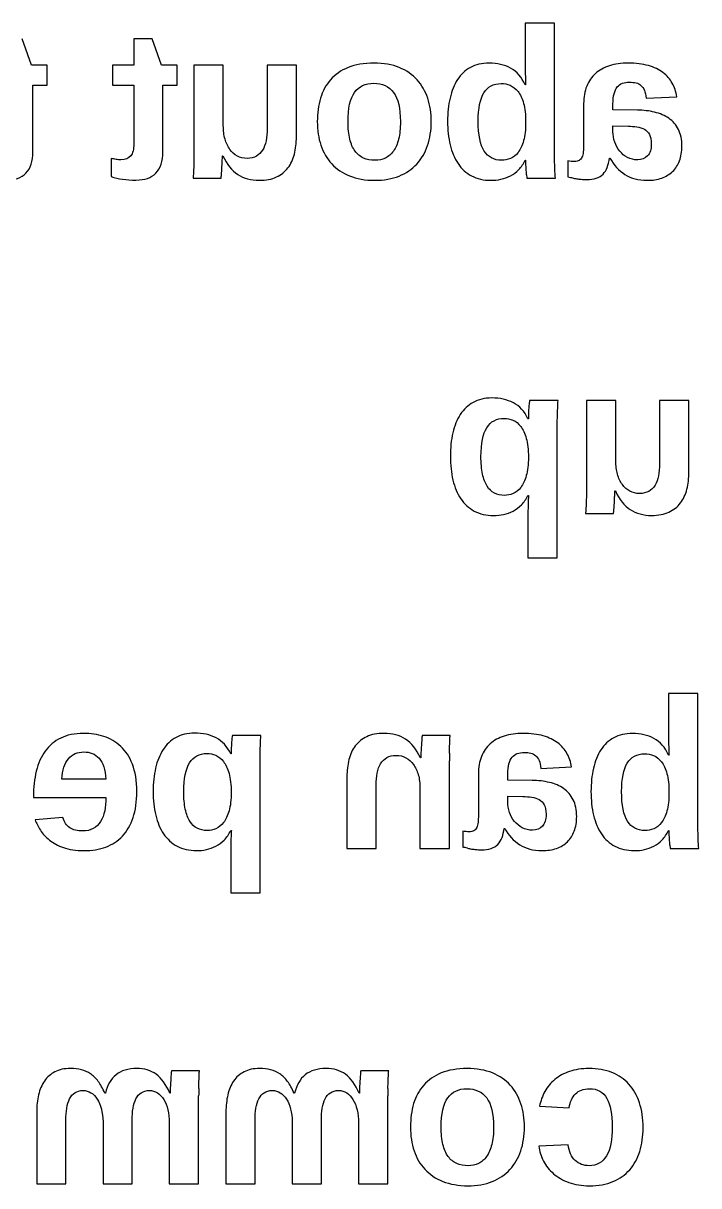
# Model space of a CAD drawing. Header units: millimetres. Extents: x 0 to 290, y 0 to 205.
# Drawn here: x 174.15 to 201.7, y 51.6 to 99 of the extents above; entities that cross this region are included whole.
import ezdxf

# ---------------------------------------------------------------- set-up
doc = ezdxf.new("R2010")
doc.units = ezdxf.units.MM
doc.layers.get('0').update_dxf_attribs({"linetype": 'CONTINUOUS', "true_color": 0x000000})

msp = doc.modelspace()

# ---------------------------------------------------------------- linework, layer by layer
for p, q in [((195.818, 99), (194.621, 99)), ((194.621, 99), (194.621, 97.237)), ((195.818, 93.732), (195.818, 99)), ((174.486, 97.288), (174.111, 98.37)), ((179.409, 98.37), (178.66, 98.37)), ((178.66, 98.37), (178.66, 97.288)), ((179.784, 97.288), (179.409, 98.37)), ((175.129, 97.288), (174.486, 97.288)), ((175.129, 96.479), (175.129, 97.288)), ((178.66, 97.288), (177.786, 97.288)), ((177.786, 97.288), (177.786, 96.479)), ((180.427, 97.288), (179.784, 97.288)), ((180.427, 96.479), (180.427, 97.288)), ((182.31, 97.288), (181.113, 97.288)), ((181.113, 97.288), (181.113, 93.71)), ((182.31, 94.818), (182.31, 97.288)), ((184.094, 97.288), (184.094, 94.703)), ((185.291, 97.288), (184.094, 97.288)), ((185.291, 94.362), (185.291, 97.288)), ((174.546, 93.761), (174.546, 96.479)), ((174.546, 96.479), (175.129, 96.479)), ((177.786, 96.479), (178.66, 96.479)), ((178.66, 96.479), (178.66, 94.085)), ((179.844, 93.761), (179.844, 96.479)), ((179.844, 96.479), (180.427, 96.479)), ((194.639, 96.487), (194.621, 96.487)), ((199.555, 95.946), (200.803, 96.006)), ((197.005, 95.721), (197.005, 94.043)), ((198.201, 95.474), (198.201, 95.708)), ((199.194, 95.457), (198.201, 95.474)), ((198.201, 94.814), (198.815, 94.805)), ((198.201, 94.579), (198.201, 94.814)), ((177.735, 93.49), (177.735, 92.749)), ((182.271, 93.596), (182.292, 93.596)), ((194.621, 93.421), (194.631, 93.421)), ((196.362, 93.387), (196.362, 92.739)), ((198.052, 93.502), (198.078, 93.502)), ((181.079, 92.68), (182.22, 92.68)), ((194.69, 92.68), (195.852, 92.68)), ((195.963, 83.622), (194.801, 83.622)), ((198.315, 83.622), (197.118, 83.622)), ((197.118, 83.622), (197.118, 80.044)), ((198.315, 81.152), (198.315, 83.622)), ((200.099, 83.622), (200.099, 81.036)), ((201.296, 83.622), (200.099, 83.622)), ((201.296, 80.696), (201.296, 83.622)), ((194.75, 82.872), (194.733, 82.872)), ((195.929, 77.204), (195.929, 82.561)), ((194.733, 79.746), (194.758, 79.746)), ((198.276, 79.929), (198.297, 79.929)), ((194.733, 78.971), (194.733, 77.204)), ((197.084, 79.014), (198.225, 79.014)), ((194.733, 77.204), (195.929, 77.204)), ((201.665, 71.667), (200.468, 71.667)), ((200.468, 71.667), (200.468, 69.904)), ((201.665, 66.399), (201.665, 71.667)), ((183.843, 69.955), (182.681, 69.955)), ((191.561, 69.955), (190.42, 69.955)), ((182.63, 69.205), (182.612, 69.205)), ((183.809, 63.537), (183.809, 68.894)), ((190.365, 69.039), (190.347, 69.039)), ((191.527, 65.347), (191.527, 68.924)), ((200.485, 69.154), (200.468, 69.154)), ((187.349, 68.273), (187.349, 65.347)), ((192.713, 68.387), (192.713, 66.709)), ((193.91, 68.141), (193.91, 68.375)), ((195.264, 68.613), (196.512, 68.672)), ((177.515, 68.171), (175.726, 68.171)), ((188.542, 65.347), (188.542, 67.932)), ((190.33, 67.817), (190.33, 65.347)), ((194.902, 68.124), (193.91, 68.141)), ((174.567, 67.455), (174.567, 67.421)), ((174.567, 67.421), (177.523, 67.421)), ((193.91, 67.481), (194.523, 67.472)), ((193.91, 67.246), (193.91, 67.481)), ((175.764, 66.612), (174.636, 66.514)), ((182.612, 66.08), (182.638, 66.08)), ((192.071, 66.054), (192.071, 65.406)), ((193.761, 66.169), (193.786, 66.169)), ((200.468, 66.088), (200.477, 66.088)), ((182.612, 65.304), (182.612, 63.537)), ((187.349, 65.347), (188.542, 65.347)), ((190.33, 65.347), (191.527, 65.347)), ((200.537, 65.347), (201.699, 65.347)), ((182.612, 63.537), (183.809, 63.537)), ((181.338, 56.288), (180.197, 56.288)), ((189.056, 56.288), (187.915, 56.288)), ((177.501, 55.373), (177.476, 55.373)), ((180.142, 55.373), (180.125, 55.373)), ((181.304, 51.68), (181.304, 55.257)), ((185.219, 55.373), (185.194, 55.373)), ((187.86, 55.373), (187.843, 55.373)), ((189.022, 51.68), (189.022, 55.257)), ((174.699, 54.606), (174.699, 51.68)), ((182.417, 54.606), (182.417, 51.68)), ((195.208, 54.836), (196.413, 54.776)), ((175.888, 51.68), (175.888, 54.265)), ((177.403, 54.206), (177.403, 51.68)), ((178.592, 51.68), (178.592, 54.265)), ((180.107, 54.15), (180.107, 51.68)), ((183.606, 51.68), (183.606, 54.265)), ((185.121, 54.206), (185.121, 51.68)), ((186.31, 51.68), (186.31, 54.265)), ((187.825, 54.15), (187.825, 51.68)), ((196.375, 53.268), (195.174, 53.213)), ((174.699, 51.68), (175.888, 51.68)), ((177.403, 51.68), (178.592, 51.68)), ((180.107, 51.68), (181.304, 51.68)), ((182.417, 51.68), (183.606, 51.68)), ((185.121, 51.68), (186.31, 51.68)), ((187.825, 51.68), (189.022, 51.68))]:
    msp.add_line(p, q)
for centre, radius, start, end in [((211.57, 97.234), 16.949, 179.9882, 180.8899), ((266.428, 99.022), 71.834, 181.82813, 182.02224), ((105.936, 96.81), 76.406, 357.21232, 357.41678), ((196.998, 94.493), 1.854, 256.1081, 261.4706), ((121.941, 83.143), 76.406, 357.21232, 357.41678), ((217.417, 69.9), 16.949, 179.9882, 180.8899), ((204.992, 68.612), 14.636, 176.3566, 177.4264), ((215.149, 68.92), 23.622, 179.2462, 179.9899), ((272.275, 71.689), 71.834, 181.82813, 182.02224), ((208.985, 66.334), 8.513, 183.0332, 184.5428), ((184.636, 34.433), 31.853, 76.1479, 76.5017), ((192.707, 67.16), 1.854, 256.1081, 261.4706), ((194.769, 54.945), 14.636, 176.3566, 177.4264), ((204.926, 55.253), 23.622, 179.2462, 179.9899), ((202.487, 54.945), 14.636, 176.3566, 177.4264), ((212.644, 55.253), 23.622, 179.2462, 179.9899)]:
    msp.add_arc(centre, radius, start, end)
for points in [[(187.399, 97.194), (187.107, 97.075), (186.868, 96.91), (186.682, 96.698)], [(188.459, 97.373), (188.045, 97.373), (187.691, 97.314), (187.399, 97.194)], [(189.485, 97.194), (189.193, 97.314), (188.851, 97.373), (188.459, 97.373)], [(190.214, 96.696), (190.021, 96.909), (189.778, 97.075), (189.485, 97.194)], [(192.386, 97.196), (192.173, 97.078), (191.998, 96.914), (191.86, 96.702)], [(193.148, 97.373), (192.853, 97.373), (192.599, 97.314), (192.386, 97.196)], [(194.026, 97.169), (193.773, 97.305), (193.48, 97.373), (193.148, 97.373)], [(198.056, 97.267), (197.832, 97.196), (197.642, 97.09), (197.486, 96.95)], [(198.823, 97.373), (198.536, 97.373), (198.28, 97.338), (198.056, 97.267)], [(199.647, 97.273), (199.413, 97.34), (199.138, 97.373), (198.823, 97.373)], [(200.239, 96.99), (200.078, 97.112), (199.881, 97.206), (199.647, 97.273)], [(194.621, 96.487), (194.477, 96.805), (194.278, 97.032), (194.026, 97.169)], [(194.623, 96.97), (194.625, 96.884), (194.627, 96.804), (194.631, 96.73)], [(197.486, 96.95), (197.33, 96.809), (197.211, 96.636), (197.128, 96.432)], [(200.616, 96.558), (200.525, 96.724), (200.399, 96.868), (200.239, 96.99)], [(186.682, 96.698), (186.496, 96.487), (186.359, 96.235), (186.272, 95.944)], [(187.663, 96.181), (187.842, 96.428), (188.102, 96.551), (188.443, 96.551)], [(188.443, 96.551), (188.794, 96.551), (189.064, 96.426), (189.251, 96.176)], [(190.646, 95.94), (190.551, 96.231), (190.406, 96.483), (190.214, 96.696)], [(191.86, 96.702), (191.722, 96.491), (191.621, 96.24), (191.555, 95.951)], [(192.935, 96.164), (193.088, 96.416), (193.325, 96.542), (193.646, 96.542)], [(193.646, 96.542), (193.768, 96.542), (193.889, 96.518), (194.008, 96.47)], [(194.008, 96.47), (194.127, 96.422), (194.234, 96.338), (194.328, 96.217)], [(197.128, 96.432), (197.046, 96.227), (197.005, 95.99), (197.005, 95.721)], [(198.246, 96.128), (198.275, 96.24), (198.319, 96.331), (198.376, 96.402)], [(198.376, 96.402), (198.432, 96.473), (198.503, 96.524), (198.587, 96.554)], [(198.587, 96.554), (198.67, 96.583), (198.766, 96.598), (198.874, 96.598)], [(198.874, 96.598), (198.973, 96.598), (199.062, 96.588), (199.14, 96.568)], [(199.14, 96.568), (199.218, 96.548), (199.285, 96.513), (199.342, 96.464)], [(199.342, 96.464), (199.399, 96.414), (199.445, 96.347), (199.481, 96.264)], [(199.481, 96.264), (199.516, 96.18), (199.541, 96.075), (199.555, 95.946)], [(200.803, 96.006), (200.769, 96.207), (200.707, 96.391), (200.616, 96.558)], [(186.272, 95.944), (186.185, 95.653), (186.142, 95.335), (186.142, 94.989)], [(187.395, 94.989), (187.395, 95.537), (187.484, 95.934), (187.663, 96.181)], [(189.251, 96.176), (189.438, 95.926), (189.532, 95.531), (189.532, 94.989)], [(190.789, 94.989), (190.789, 95.332), (190.741, 95.649), (190.646, 95.94)], [(191.555, 95.951), (191.49, 95.661), (191.457, 95.345), (191.457, 95.001)], [(192.705, 95.001), (192.705, 95.524), (192.782, 95.911), (192.935, 96.164)], [(194.328, 96.217), (194.421, 96.097), (194.497, 95.935), (194.553, 95.732)], [(198.201, 95.708), (198.201, 95.876), (198.216, 96.016), (198.246, 96.128)], [(194.553, 95.732), (194.61, 95.529), (194.639, 95.273), (194.639, 94.963)], [(199.9, 95.374), (199.678, 95.427), (199.443, 95.454), (199.194, 95.457)], [(200.479, 95.123), (200.314, 95.238), (200.121, 95.322), (199.9, 95.374)], [(182.38, 94.279), (182.333, 94.442), (182.31, 94.622), (182.31, 94.818)], [(186.142, 94.989), (186.142, 94.637), (186.191, 94.314), (186.289, 94.022)], [(187.467, 94.277), (187.419, 94.476), (187.395, 94.713), (187.395, 94.989)], [(189.532, 94.989), (189.532, 94.713), (189.507, 94.476), (189.458, 94.277)], [(190.64, 94.015), (190.739, 94.309), (190.789, 94.634), (190.789, 94.989)], [(191.457, 95.001), (191.457, 94.652), (191.492, 94.33), (191.562, 94.036)], [(192.952, 93.79), (192.787, 94.041), (192.705, 94.444), (192.705, 95.001)], [(194.639, 94.963), (194.639, 94.662), (194.61, 94.412), (194.553, 94.213)], [(200.869, 94.671), (200.774, 94.857), (200.644, 95.008), (200.479, 95.123)], [(184.094, 94.703), (184.094, 94.524), (184.08, 94.36), (184.052, 94.211)], [(185.21, 93.664), (185.264, 93.88), (185.291, 94.112), (185.291, 94.362)], [(198.273, 94.154), (198.225, 94.293), (198.201, 94.435), (198.201, 94.579)], [(198.815, 94.805), (198.942, 94.799), (199.063, 94.789), (199.178, 94.773)], [(199.178, 94.773), (199.293, 94.758), (199.394, 94.725), (199.481, 94.675)], [(199.481, 94.675), (199.567, 94.625), (199.636, 94.554), (199.687, 94.46)], [(199.687, 94.46), (199.738, 94.366), (199.764, 94.239), (199.764, 94.077)], [(201.012, 93.983), (201.012, 94.256), (200.964, 94.485), (200.869, 94.671)], [(178.66, 94.085), (178.66, 93.861), (178.618, 93.696), (178.532, 93.589)], [(182.577, 93.858), (182.492, 93.975), (182.426, 94.116), (182.38, 94.279)], [(184.052, 94.211), (184.023, 94.062), (183.976, 93.934), (183.911, 93.828)], [(186.289, 94.022), (186.387, 93.729), (186.534, 93.477), (186.73, 93.266)], [(187.68, 93.788), (187.586, 93.915), (187.515, 94.078), (187.467, 94.277)], [(189.458, 94.277), (189.408, 94.078), (189.338, 93.915), (189.247, 93.788)], [(190.199, 93.259), (190.393, 93.469), (190.54, 93.721), (190.64, 94.015)], [(191.562, 94.036), (191.631, 93.743), (191.738, 93.489), (191.883, 93.275)], [(194.553, 94.213), (194.497, 94.014), (194.423, 93.855), (194.332, 93.736)], [(197.005, 94.043), (197.005, 93.935), (197, 93.838), (196.99, 93.753)], [(198.476, 93.785), (198.389, 93.892), (198.321, 94.015), (198.273, 94.154)], [(199.764, 94.077), (199.764, 93.859), (199.714, 93.696), (199.613, 93.589)], [(200.914, 93.392), (200.979, 93.565), (201.012, 93.762), (201.012, 93.983)], [(174.261, 92.891), (174.451, 93.083), (174.546, 93.373), (174.546, 93.761)], [(177.936, 93.447), (177.877, 93.458), (177.81, 93.473), (177.735, 93.49)], [(178.136, 93.429), (178.062, 93.429), (177.996, 93.435), (177.936, 93.447)], [(178.532, 93.589), (178.447, 93.483), (178.315, 93.429), (178.136, 93.429)], [(179.559, 92.891), (179.749, 93.083), (179.844, 93.373), (179.844, 93.761)], [(181.111, 93.406), (181.11, 93.3), (181.107, 93.199), (181.102, 93.104)], [(181.113, 93.71), (181.113, 93.614), (181.112, 93.513), (181.111, 93.406)], [(182.265, 93.366), (182.269, 93.457), (182.271, 93.533), (182.271, 93.596)], [(182.292, 93.596), (182.452, 93.246), (182.654, 92.992), (182.899, 92.834)], [(182.882, 93.585), (182.764, 93.649), (182.663, 93.74), (182.577, 93.858)], [(183.276, 93.49), (183.131, 93.49), (183, 93.521), (182.882, 93.585)], [(183.658, 93.579), (183.554, 93.519), (183.427, 93.49), (183.276, 93.49)], [(183.911, 93.828), (183.846, 93.722), (183.761, 93.639), (183.658, 93.579)], [(184.947, 93.104), (185.068, 93.262), (185.155, 93.448), (185.21, 93.664)], [(188.027, 93.504), (187.889, 93.565), (187.773, 93.66), (187.68, 93.788)], [(188.498, 93.413), (188.321, 93.413), (188.164, 93.443), (188.027, 93.504)], [(188.919, 93.504), (188.792, 93.443), (188.651, 93.413), (188.498, 93.413)], [(189.247, 93.788), (189.156, 93.66), (189.047, 93.565), (188.919, 93.504)], [(193.655, 93.413), (193.351, 93.413), (193.117, 93.539), (192.952, 93.79)], [(194.016, 93.485), (193.897, 93.437), (193.777, 93.413), (193.655, 93.413)], [(194.332, 93.736), (194.241, 93.617), (194.136, 93.533), (194.016, 93.485)], [(194.358, 93.034), (194.46, 93.139), (194.548, 93.268), (194.621, 93.421)], [(194.631, 93.421), (194.631, 93.362), (194.633, 93.294), (194.637, 93.217)], [(195.829, 93.104), (195.822, 93.287), (195.818, 93.496), (195.818, 93.732)], [(196.625, 93.362), (196.535, 93.362), (196.447, 93.37), (196.362, 93.387)], [(196.819, 93.406), (196.77, 93.377), (196.705, 93.362), (196.625, 93.362)], [(196.934, 93.538), (196.907, 93.48), (196.869, 93.436), (196.819, 93.406)], [(196.99, 93.753), (196.98, 93.668), (196.961, 93.596), (196.934, 93.538)], [(197.794, 92.85), (197.937, 92.998), (198.024, 93.215), (198.052, 93.502)], [(198.078, 93.502), (198.236, 93.215), (198.44, 92.992), (198.688, 92.834)], [(198.793, 93.527), (198.668, 93.593), (198.563, 93.679), (198.476, 93.785)], [(199.21, 93.429), (199.057, 93.429), (198.918, 93.462), (198.793, 93.527)], [(199.613, 93.589), (199.512, 93.483), (199.378, 93.429), (199.21, 93.429)], [(200.633, 92.955), (200.755, 93.073), (200.848, 93.218), (200.914, 93.392)], [(181.102, 93.104), (181.098, 93.009), (181.094, 92.924), (181.089, 92.848)], [(182.235, 92.844), (182.242, 92.92), (182.247, 93.003), (182.252, 93.094)], [(184.477, 92.731), (184.67, 92.822), (184.827, 92.946), (184.947, 93.104)], [(186.73, 93.266), (186.926, 93.055), (187.17, 92.89), (187.462, 92.772)], [(189.477, 92.77), (189.764, 92.886), (190.004, 93.049), (190.199, 93.259)], [(191.883, 93.275), (192.028, 93.06), (192.212, 92.893), (192.435, 92.774)], [(194.021, 92.778), (194.143, 92.844), (194.255, 92.929), (194.358, 93.034)], [(194.637, 93.217), (194.641, 93.141), (194.646, 93.066), (194.652, 92.993)], [(194.652, 92.993), (194.657, 92.921), (194.664, 92.856), (194.671, 92.799)], [(195.852, 92.68), (195.844, 92.78), (195.836, 92.921), (195.829, 93.104)], [(200.188, 92.687), (200.362, 92.748), (200.511, 92.837), (200.633, 92.955)], [(173.447, 92.604), (173.799, 92.604), (174.071, 92.699), (174.261, 92.891)], [(177.735, 92.749), (177.883, 92.7), (178.039, 92.664), (178.204, 92.64)], [(178.204, 92.64), (178.368, 92.616), (178.549, 92.604), (178.745, 92.604)], [(178.745, 92.604), (179.097, 92.604), (179.368, 92.699), (179.559, 92.891)], [(181.089, 92.848), (181.085, 92.773), (181.082, 92.717), (181.079, 92.68)], [(182.22, 92.68), (182.223, 92.714), (182.228, 92.769), (182.235, 92.844)], [(182.899, 92.834), (183.145, 92.675), (183.436, 92.595), (183.774, 92.595)], [(183.774, 92.595), (184.05, 92.595), (184.284, 92.641), (184.477, 92.731)], [(187.462, 92.772), (187.755, 92.654), (188.095, 92.595), (188.484, 92.595)], [(188.484, 92.595), (188.859, 92.595), (189.19, 92.653), (189.477, 92.77)], [(192.435, 92.774), (192.658, 92.655), (192.921, 92.595), (193.224, 92.595)], [(193.224, 92.595), (193.361, 92.595), (193.497, 92.61), (193.633, 92.638)], [(193.633, 92.638), (193.769, 92.666), (193.899, 92.713), (194.021, 92.778)], [(194.671, 92.799), (194.678, 92.742), (194.684, 92.703), (194.69, 92.68)], [(196.362, 92.739), (196.433, 92.722), (196.496, 92.707), (196.553, 92.693)], [(196.723, 92.659), (196.78, 92.651), (196.84, 92.644), (196.904, 92.638)], [(196.904, 92.638), (196.968, 92.632), (197.043, 92.629), (197.128, 92.629)], [(197.128, 92.629), (197.429, 92.629), (197.651, 92.703), (197.794, 92.85)], [(198.688, 92.834), (198.937, 92.675), (199.238, 92.595), (199.593, 92.595)], [(199.593, 92.595), (199.815, 92.595), (200.013, 92.626), (200.188, 92.687)], [(192.501, 83.54), (192.288, 83.421), (192.113, 83.256), (191.975, 83.046)], [(193.259, 83.72), (192.967, 83.72), (192.714, 83.66), (192.501, 83.54)], [(194.137, 83.524), (193.884, 83.654), (193.592, 83.72), (193.259, 83.72)], [(194.733, 82.872), (194.588, 83.175), (194.39, 83.393), (194.137, 83.524)], [(194.782, 83.507), (194.775, 83.45), (194.769, 83.384), (194.765, 83.31)], [(194.801, 83.622), (194.796, 83.602), (194.789, 83.564), (194.782, 83.507)], [(195.94, 83.191), (195.947, 83.376), (195.955, 83.519), (195.963, 83.622)], [(191.975, 83.046), (191.838, 82.836), (191.736, 82.586), (191.669, 82.295)], [(194.754, 83.081), (194.751, 83.001), (194.75, 82.931), (194.75, 82.872)], [(194.765, 83.31), (194.761, 83.237), (194.757, 83.16), (194.754, 83.081)], [(195.929, 82.561), (195.929, 82.797), (195.933, 83.007), (195.94, 83.191)], [(192.817, 81.339), (192.817, 81.864), (192.896, 82.254), (193.055, 82.508)], [(193.055, 82.508), (193.214, 82.762), (193.451, 82.889), (193.766, 82.889)], [(193.766, 82.889), (193.885, 82.889), (194.004, 82.864), (194.122, 82.814)], [(194.122, 82.814), (194.239, 82.765), (194.345, 82.679), (194.437, 82.559)], [(194.437, 82.559), (194.529, 82.438), (194.604, 82.276), (194.663, 82.073)], [(191.669, 82.295), (191.602, 82.004), (191.569, 81.685), (191.569, 81.339)], [(194.663, 82.073), (194.721, 81.87), (194.75, 81.614), (194.75, 81.305)], [(191.569, 81.339), (191.569, 80.99), (191.603, 80.668), (191.673, 80.372)], [(192.88, 80.619), (192.838, 80.821), (192.817, 81.061), (192.817, 81.339)], [(194.75, 81.305), (194.75, 81.004), (194.722, 80.753), (194.665, 80.553)], [(198.385, 80.612), (198.338, 80.776), (198.315, 80.955), (198.315, 81.152)], [(193.066, 80.123), (192.985, 80.252), (192.923, 80.417), (192.88, 80.619)], [(198.583, 80.191), (198.497, 80.309), (198.431, 80.449), (198.385, 80.612)], [(200.099, 81.036), (200.099, 80.858), (200.085, 80.694), (200.057, 80.545)], [(201.215, 79.997), (201.269, 80.213), (201.296, 80.446), (201.296, 80.696)], [(191.673, 80.372), (191.742, 80.077), (191.85, 79.823), (191.994, 79.61)], [(193.366, 79.838), (193.247, 79.899), (193.147, 79.994), (193.066, 80.123)], [(194.665, 80.553), (194.608, 80.353), (194.533, 80.194), (194.441, 80.074)], [(198.887, 79.919), (198.769, 79.982), (198.668, 80.073), (198.583, 80.191)], [(199.916, 80.161), (199.851, 80.055), (199.766, 79.972), (199.663, 79.912)], [(200.057, 80.545), (200.028, 80.395), (199.982, 80.268), (199.916, 80.161)], [(193.775, 79.746), (193.622, 79.746), (193.486, 79.777), (193.366, 79.838)], [(194.128, 79.821), (194.012, 79.771), (193.894, 79.746), (193.775, 79.746)], [(194.441, 80.074), (194.349, 79.955), (194.244, 79.871), (194.128, 79.821)], [(194.467, 79.361), (194.571, 79.465), (194.659, 79.593), (194.733, 79.746)], [(194.758, 79.746), (194.756, 79.732), (194.753, 79.696), (194.75, 79.64)], [(197.116, 79.74), (197.115, 79.633), (197.112, 79.532), (197.107, 79.437)], [(197.118, 80.044), (197.118, 79.948), (197.117, 79.846), (197.116, 79.74)], [(198.27, 79.699), (198.274, 79.79), (198.276, 79.867), (198.276, 79.929)], [(198.297, 79.929), (198.457, 79.58), (198.659, 79.326), (198.904, 79.167)], [(199.282, 79.823), (199.136, 79.823), (199.005, 79.855), (198.887, 79.919)], [(199.663, 79.912), (199.559, 79.853), (199.432, 79.823), (199.282, 79.823)], [(200.952, 79.437), (201.073, 79.595), (201.16, 79.782), (201.215, 79.997)], [(191.994, 79.61), (192.139, 79.397), (192.323, 79.23), (192.546, 79.11)], [(194.128, 79.11), (194.251, 79.174), (194.363, 79.258), (194.467, 79.361)], [(194.735, 79.203), (194.733, 79.12), (194.733, 79.042), (194.733, 78.971)], [(194.741, 79.441), (194.738, 79.366), (194.736, 79.287), (194.735, 79.203)], [(194.75, 79.64), (194.747, 79.583), (194.745, 79.517), (194.741, 79.441)], [(197.095, 79.182), (197.09, 79.106), (197.087, 79.05), (197.084, 79.014)], [(197.107, 79.437), (197.103, 79.342), (197.099, 79.257), (197.095, 79.182)], [(198.225, 79.014), (198.228, 79.048), (198.233, 79.102), (198.24, 79.178)], [(198.24, 79.178), (198.247, 79.253), (198.253, 79.336), (198.257, 79.427)], [(198.904, 79.167), (199.15, 79.008), (199.441, 78.929), (199.779, 78.929)], [(200.482, 79.065), (200.675, 79.155), (200.832, 79.279), (200.952, 79.437)], [(192.546, 79.11), (192.769, 78.989), (193.033, 78.929), (193.336, 78.929)], [(193.336, 78.929), (193.472, 78.929), (193.608, 78.943), (193.742, 78.971)], [(193.742, 78.971), (193.877, 78.999), (194.006, 79.046), (194.128, 79.11)], [(199.779, 78.929), (200.055, 78.929), (200.29, 78.974), (200.482, 79.065)], [(175.677, 69.85), (175.42, 69.724), (175.21, 69.547), (175.045, 69.32)], [(176.607, 70.04), (176.244, 70.04), (175.934, 69.977), (175.677, 69.85)], [(177.434, 69.916), (177.173, 69.999), (176.897, 70.04), (176.607, 70.04)], [(178.126, 69.514), (177.925, 69.7), (177.695, 69.834), (177.434, 69.916)], [(180.381, 69.874), (180.168, 69.754), (179.993, 69.59), (179.855, 69.38)], [(181.138, 70.053), (180.846, 70.053), (180.594, 69.993), (180.381, 69.874)], [(182.016, 69.857), (181.764, 69.988), (181.471, 70.053), (181.138, 70.053)], [(182.612, 69.205), (182.468, 69.509), (182.269, 69.726), (182.016, 69.857)], [(182.662, 69.84), (182.655, 69.783), (182.649, 69.718), (182.644, 69.644)], [(182.681, 69.955), (182.675, 69.935), (182.669, 69.897), (182.662, 69.84)], [(183.82, 69.525), (183.827, 69.709), (183.834, 69.853), (183.843, 69.955)], [(188.16, 69.908), (187.969, 69.817), (187.813, 69.693), (187.692, 69.533)], [(188.866, 70.044), (188.587, 70.044), (188.352, 69.999), (188.16, 69.908)], [(189.738, 69.805), (189.494, 69.964), (189.204, 70.044), (188.866, 70.044)], [(190.347, 69.039), (190.185, 69.391), (189.982, 69.646), (189.738, 69.805)], [(190.403, 69.791), (190.397, 69.716), (190.392, 69.633), (190.386, 69.542)], [(190.42, 69.955), (190.414, 69.921), (190.408, 69.866), (190.403, 69.791)], [(191.538, 69.531), (191.542, 69.626), (191.546, 69.712), (191.548, 69.787)], [(191.548, 69.787), (191.551, 69.862), (191.555, 69.918), (191.561, 69.955)], [(193.765, 69.934), (193.541, 69.863), (193.351, 69.757), (193.195, 69.616)], [(194.531, 70.04), (194.245, 70.04), (193.989, 70.004), (193.765, 69.934)], [(195.356, 69.94), (195.122, 70.006), (194.847, 70.04), (194.531, 70.04)], [(195.947, 69.657), (195.787, 69.779), (195.59, 69.873), (195.356, 69.94)], [(198.232, 69.863), (198.02, 69.745), (197.844, 69.58), (197.707, 69.369)], [(198.994, 70.04), (198.699, 70.04), (198.445, 69.981), (198.232, 69.863)], [(199.872, 69.835), (199.619, 69.972), (199.327, 70.04), (198.994, 70.04)], [(200.468, 69.154), (200.324, 69.472), (200.125, 69.699), (199.872, 69.835)], [(175.045, 69.32), (174.88, 69.093), (174.76, 68.821), (174.683, 68.504)], [(175.994, 69.007), (176.151, 69.193), (176.361, 69.286), (176.624, 69.286)], [(176.624, 69.286), (176.746, 69.286), (176.861, 69.265), (176.967, 69.224)], [(176.967, 69.224), (177.074, 69.183), (177.166, 69.118), (177.244, 69.029)], [(178.603, 68.783), (178.485, 69.084), (178.326, 69.328), (178.126, 69.514)], [(179.855, 69.38), (179.717, 69.17), (179.615, 68.919), (179.548, 68.629)], [(180.935, 68.841), (181.094, 69.095), (181.331, 69.222), (181.645, 69.222)], [(181.645, 69.222), (181.765, 69.222), (181.883, 69.197), (182.001, 69.148)], [(182.634, 69.414), (182.631, 69.335), (182.63, 69.265), (182.63, 69.205)], [(182.644, 69.644), (182.64, 69.57), (182.636, 69.493), (182.634, 69.414)], [(183.809, 68.894), (183.809, 69.13), (183.812, 69.34), (183.82, 69.525)], [(187.692, 69.533), (187.572, 69.374), (187.484, 69.187), (187.43, 68.971)], [(190.371, 69.269), (190.367, 69.178), (190.365, 69.101), (190.365, 69.039)], [(191.529, 69.23), (191.53, 69.335), (191.533, 69.436), (191.538, 69.531)], [(193.195, 69.616), (193.039, 69.476), (192.919, 69.303), (192.837, 69.099)], [(194.084, 69.069), (194.141, 69.14), (194.212, 69.19), (194.295, 69.22)], [(194.295, 69.22), (194.379, 69.25), (194.475, 69.265), (194.583, 69.265)], [(194.583, 69.265), (194.682, 69.265), (194.771, 69.255), (194.849, 69.235)], [(194.849, 69.235), (194.927, 69.215), (194.994, 69.18), (195.051, 69.13)], [(196.324, 69.224), (196.234, 69.391), (196.108, 69.535), (195.947, 69.657)], [(196.512, 68.672), (196.478, 68.874), (196.415, 69.058), (196.324, 69.224)], [(197.707, 69.369), (197.569, 69.157), (197.468, 68.907), (197.402, 68.617)], [(200.47, 69.637), (200.471, 69.551), (200.474, 69.471), (200.477, 69.397)], [(175.726, 68.171), (175.749, 68.543), (175.838, 68.821), (175.994, 69.007)], [(177.244, 69.029), (177.322, 68.939), (177.385, 68.823), (177.434, 68.681)], [(178.78, 67.672), (178.78, 68.112), (178.721, 68.483), (178.603, 68.783)], [(180.696, 67.672), (180.696, 68.197), (180.776, 68.587), (180.935, 68.841)], [(182.001, 69.148), (182.119, 69.098), (182.224, 69.013), (182.316, 68.892)], [(182.316, 68.892), (182.409, 68.772), (182.484, 68.61), (182.542, 68.407)], [(187.43, 68.971), (187.376, 68.755), (187.349, 68.522), (187.349, 68.273)], [(188.584, 68.424), (188.612, 68.572), (188.659, 68.7), (188.725, 68.807)], [(188.725, 68.807), (188.79, 68.913), (188.875, 68.997), (188.98, 69.056)], [(188.98, 69.056), (189.085, 69.116), (189.213, 69.146), (189.363, 69.146)], [(189.363, 69.146), (189.508, 69.146), (189.64, 69.114), (189.758, 69.05)], [(189.758, 69.05), (189.876, 68.986), (189.977, 68.895), (190.062, 68.777)], [(190.062, 68.777), (190.148, 68.66), (190.213, 68.519), (190.26, 68.356)], [(192.837, 69.099), (192.755, 68.894), (192.713, 68.657), (192.713, 68.387)], [(193.91, 68.375), (193.91, 68.543), (193.925, 68.683), (193.955, 68.795)], [(193.955, 68.795), (193.984, 68.907), (194.027, 68.998), (194.084, 69.069)], [(195.051, 69.13), (195.108, 69.081), (195.154, 69.014), (195.19, 68.931)], [(195.19, 68.931), (195.225, 68.847), (195.25, 68.741), (195.264, 68.613)], [(198.552, 67.668), (198.552, 68.19), (198.629, 68.578), (198.782, 68.83)], [(198.782, 68.83), (198.935, 69.083), (199.172, 69.209), (199.493, 69.209)], [(199.493, 69.209), (199.615, 69.209), (199.736, 69.185), (199.855, 69.137)], [(199.855, 69.137), (199.974, 69.089), (200.081, 69.005), (200.174, 68.884)], [(200.174, 68.884), (200.268, 68.763), (200.343, 68.602), (200.4, 68.399)], [(174.683, 68.504), (174.606, 68.188), (174.567, 67.838), (174.567, 67.455)], [(177.434, 68.681), (177.482, 68.539), (177.509, 68.369), (177.515, 68.171)], [(179.548, 68.629), (179.482, 68.338), (179.448, 68.019), (179.448, 67.672)], [(182.542, 68.407), (182.6, 68.204), (182.63, 67.948), (182.63, 67.638)], [(188.542, 67.932), (188.542, 68.111), (188.556, 68.275), (188.584, 68.424)], [(190.26, 68.356), (190.307, 68.192), (190.33, 68.013), (190.33, 67.817)], [(197.402, 68.617), (197.337, 68.328), (197.304, 68.011), (197.304, 67.668)], [(200.4, 68.399), (200.457, 68.196), (200.485, 67.939), (200.485, 67.63)], [(195.609, 68.041), (195.387, 68.093), (195.152, 68.121), (194.902, 68.124)], [(196.188, 67.789), (196.023, 67.905), (195.83, 67.988), (195.609, 68.041)], [(196.578, 67.338), (196.483, 67.524), (196.353, 67.674), (196.188, 67.789)], [(177.523, 67.421), (177.523, 67.228), (177.506, 67.048), (177.472, 66.882)], [(178.631, 66.61), (178.73, 66.912), (178.78, 67.266), (178.78, 67.672)], [(179.448, 67.672), (179.448, 67.323), (179.483, 67.001), (179.552, 66.706)], [(180.76, 66.952), (180.717, 67.154), (180.696, 67.394), (180.696, 67.672)], [(182.63, 67.638), (182.63, 67.337), (182.601, 67.087), (182.544, 66.887)], [(194.523, 67.472), (194.651, 67.466), (194.772, 67.456), (194.887, 67.44)], [(194.887, 67.44), (195.002, 67.424), (195.103, 67.392), (195.19, 67.342)], [(195.19, 67.342), (195.276, 67.292), (195.345, 67.22), (195.396, 67.127)], [(196.72, 66.65), (196.72, 66.923), (196.673, 67.152), (196.578, 67.338)], [(197.304, 67.668), (197.304, 67.318), (197.339, 66.997), (197.408, 66.703)], [(198.799, 66.456), (198.634, 66.707), (198.552, 67.111), (198.552, 67.668)], [(200.485, 67.63), (200.485, 67.329), (200.457, 67.079), (200.4, 66.88)], [(177.472, 66.882), (177.438, 66.716), (177.382, 66.572), (177.306, 66.452)], [(180.945, 66.456), (180.864, 66.585), (180.802, 66.751), (180.76, 66.952)], [(182.544, 66.887), (182.487, 66.687), (182.413, 66.527), (182.32, 66.408)], [(193.982, 66.821), (193.934, 66.96), (193.91, 67.101), (193.91, 67.246)], [(195.396, 67.127), (195.447, 67.033), (195.473, 66.905), (195.473, 66.744)], [(200.4, 66.88), (200.343, 66.681), (200.269, 66.522), (200.178, 66.403)], [(174.636, 66.514), (174.687, 66.383), (174.758, 66.244), (174.851, 66.097)], [(176.05, 66.197), (175.916, 66.286), (175.821, 66.425), (175.764, 66.612)], [(177.306, 66.452), (177.229, 66.331), (177.13, 66.236), (177.008, 66.167)], [(178.2, 65.856), (178.388, 66.056), (178.531, 66.307), (178.631, 66.61)], [(179.552, 66.706), (179.622, 66.41), (179.729, 66.156), (179.874, 65.943)], [(181.246, 66.171), (181.127, 66.232), (181.026, 66.327), (180.945, 66.456)], [(182.32, 66.408), (182.228, 66.289), (182.124, 66.204), (182.008, 66.154)], [(192.699, 66.42), (192.689, 66.335), (192.67, 66.263), (192.643, 66.205)], [(192.713, 66.709), (192.713, 66.602), (192.708, 66.505), (192.699, 66.42)], [(194.184, 66.452), (194.098, 66.559), (194.03, 66.682), (193.982, 66.821)], [(194.502, 66.194), (194.377, 66.26), (194.271, 66.346), (194.184, 66.452)], [(195.473, 66.744), (195.473, 66.525), (195.422, 66.363), (195.321, 66.256)], [(196.622, 66.058), (196.688, 66.231), (196.72, 66.429), (196.72, 66.65)], [(197.408, 66.703), (197.478, 66.409), (197.585, 66.156), (197.73, 65.941)], [(199.501, 66.08), (199.197, 66.08), (198.963, 66.205), (198.799, 66.456)], [(200.178, 66.403), (200.087, 66.283), (199.982, 66.2), (199.863, 66.152)], [(201.676, 65.771), (201.668, 65.954), (201.665, 66.163), (201.665, 66.399)], [(174.851, 66.097), (174.943, 65.949), (175.066, 65.813), (175.219, 65.69)], [(176.565, 66.062), (176.355, 66.062), (176.183, 66.107), (176.05, 66.197)], [(177.008, 66.167), (176.886, 66.097), (176.738, 66.062), (176.565, 66.062)], [(179.874, 65.943), (180.019, 65.73), (180.203, 65.564), (180.426, 65.443)], [(181.655, 66.08), (181.501, 66.08), (181.365, 66.11), (181.246, 66.171)], [(182.008, 66.154), (181.892, 66.105), (181.774, 66.08), (181.655, 66.08)], [(182.346, 65.694), (182.45, 65.798), (182.539, 65.926), (182.612, 66.08)], [(182.63, 65.973), (182.627, 65.916), (182.624, 65.85), (182.621, 65.775)], [(182.638, 66.08), (182.635, 66.065), (182.632, 66.03), (182.63, 65.973)], [(192.334, 66.029), (192.244, 66.029), (192.156, 66.037), (192.071, 66.054)], [(192.528, 66.073), (192.478, 66.043), (192.414, 66.029), (192.334, 66.029)], [(192.643, 66.205), (192.616, 66.147), (192.577, 66.103), (192.528, 66.073)], [(193.503, 65.517), (193.646, 65.665), (193.732, 65.882), (193.761, 66.169)], [(193.786, 66.169), (193.945, 65.882), (194.149, 65.659), (194.397, 65.5)], [(194.919, 66.096), (194.765, 66.096), (194.626, 66.129), (194.502, 66.194)], [(195.321, 66.256), (195.221, 66.149), (195.086, 66.096), (194.919, 66.096)], [(196.341, 65.622), (196.463, 65.74), (196.557, 65.885), (196.622, 66.058)], [(197.73, 65.941), (197.874, 65.727), (198.058, 65.56), (198.282, 65.441)], [(199.863, 66.152), (199.744, 66.104), (199.623, 66.08), (199.501, 66.08)], [(200.204, 65.701), (200.307, 65.805), (200.394, 65.935), (200.468, 66.088)], [(200.477, 66.088), (200.477, 66.029), (200.479, 65.961), (200.483, 65.884)], [(175.219, 65.69), (175.373, 65.566), (175.563, 65.464), (175.792, 65.383)], [(177.521, 65.409), (177.787, 65.507), (178.013, 65.656), (178.2, 65.856)], [(180.426, 65.443), (180.649, 65.322), (180.912, 65.262), (181.215, 65.262)], [(181.622, 65.305), (181.757, 65.333), (181.885, 65.379), (182.008, 65.443)], [(182.008, 65.443), (182.13, 65.507), (182.243, 65.591), (182.346, 65.694)], [(182.614, 65.537), (182.613, 65.453), (182.612, 65.376), (182.612, 65.304)], [(182.621, 65.775), (182.618, 65.699), (182.616, 65.62), (182.614, 65.537)], [(192.837, 65.296), (193.137, 65.296), (193.359, 65.37), (193.503, 65.517)], [(194.397, 65.5), (194.645, 65.342), (194.947, 65.262), (195.302, 65.262)], [(195.896, 65.354), (196.071, 65.415), (196.219, 65.504), (196.341, 65.622)], [(198.282, 65.441), (198.505, 65.322), (198.768, 65.262), (199.071, 65.262)], [(199.48, 65.305), (199.616, 65.333), (199.745, 65.38), (199.868, 65.445)], [(199.868, 65.445), (199.99, 65.51), (200.102, 65.596), (200.204, 65.701)], [(200.498, 65.66), (200.504, 65.588), (200.51, 65.523), (200.518, 65.466)], [(200.518, 65.466), (200.525, 65.409), (200.531, 65.369), (200.537, 65.347)], [(201.699, 65.347), (201.69, 65.446), (201.683, 65.588), (201.676, 65.771)], [(175.792, 65.383), (176.021, 65.303), (176.298, 65.262), (176.624, 65.262)], [(176.624, 65.262), (176.957, 65.262), (177.256, 65.311), (177.521, 65.409)], [(181.215, 65.262), (181.351, 65.262), (181.487, 65.276), (181.622, 65.305)], [(192.432, 65.326), (192.489, 65.317), (192.549, 65.31), (192.613, 65.305)], [(192.613, 65.305), (192.677, 65.299), (192.752, 65.296), (192.837, 65.296)], [(195.302, 65.262), (195.523, 65.262), (195.722, 65.293), (195.896, 65.354)], [(199.071, 65.262), (199.207, 65.262), (199.344, 65.276), (199.48, 65.305)], [(175.438, 56.241), (175.263, 56.151), (175.122, 56.026), (175.012, 55.867)], [(176.079, 56.377), (175.826, 56.377), (175.612, 56.332), (175.438, 56.241)], [(176.52, 56.326), (176.385, 56.36), (176.238, 56.377), (176.079, 56.377)], [(176.894, 56.158), (176.779, 56.236), (176.654, 56.292), (176.52, 56.326)], [(177.21, 55.849), (177.114, 55.977), (177.009, 56.08), (176.894, 56.158)], [(177.934, 56.12), (177.719, 55.948), (177.575, 55.699), (177.501, 55.373)], [(178.783, 56.377), (178.431, 56.377), (178.148, 56.291), (177.934, 56.12)], [(179.573, 56.139), (179.353, 56.298), (179.089, 56.377), (178.783, 56.377)], [(180.125, 55.373), (179.977, 55.724), (179.793, 55.98), (179.573, 56.139)], [(180.18, 56.124), (180.174, 56.049), (180.169, 55.966), (180.163, 55.875)], [(180.197, 56.288), (180.191, 56.254), (180.185, 56.2), (180.18, 56.124)], [(181.315, 55.864), (181.319, 55.96), (181.323, 56.045), (181.325, 56.12)], [(181.325, 56.12), (181.328, 56.196), (181.332, 56.252), (181.338, 56.288)], [(183.156, 56.241), (182.981, 56.151), (182.84, 56.026), (182.73, 55.867)], [(183.797, 56.377), (183.544, 56.377), (183.33, 56.332), (183.156, 56.241)], [(184.238, 56.326), (184.103, 56.36), (183.956, 56.377), (183.797, 56.377)], [(184.612, 56.158), (184.497, 56.236), (184.372, 56.292), (184.238, 56.326)], [(184.927, 55.849), (184.832, 55.977), (184.727, 56.08), (184.612, 56.158)], [(185.652, 56.12), (185.437, 55.948), (185.293, 55.699), (185.219, 55.373)], [(186.501, 56.377), (186.149, 56.377), (185.866, 56.291), (185.652, 56.12)], [(187.291, 56.139), (187.071, 56.298), (186.807, 56.377), (186.501, 56.377)], [(187.843, 55.373), (187.695, 55.724), (187.511, 55.98), (187.291, 56.139)], [(187.898, 56.124), (187.892, 56.049), (187.887, 55.966), (187.881, 55.875)], [(187.915, 56.288), (187.909, 56.254), (187.903, 56.2), (187.898, 56.124)], [(189.033, 55.864), (189.037, 55.96), (189.041, 56.045), (189.043, 56.12)], [(189.043, 56.12), (189.046, 56.196), (189.05, 56.252), (189.056, 56.288)], [(191.199, 56.194), (190.906, 56.075), (190.667, 55.91), (190.481, 55.698)], [(192.259, 56.373), (191.844, 56.373), (191.491, 56.314), (191.199, 56.194)], [(193.285, 56.194), (192.993, 56.314), (192.65, 56.373), (192.259, 56.373)], [(194.013, 55.696), (193.82, 55.909), (193.578, 56.075), (193.285, 56.194)], [(196.428, 56.254), (196.197, 56.175), (195.997, 56.066), (195.83, 55.928)], [(197.222, 56.373), (196.925, 56.373), (196.66, 56.334), (196.428, 56.254)], [(198.157, 56.211), (197.883, 56.319), (197.572, 56.373), (197.222, 56.373)], [(198.849, 55.741), (198.662, 55.946), (198.431, 56.103), (198.157, 56.211)], [(175.012, 55.867), (174.903, 55.708), (174.823, 55.52), (174.774, 55.304)], [(176.26, 55.39), (176.35, 55.449), (176.458, 55.479), (176.586, 55.479)], [(176.586, 55.479), (176.705, 55.479), (176.813, 55.449), (176.912, 55.388)], [(177.476, 55.373), (177.393, 55.563), (177.305, 55.722), (177.21, 55.849)], [(178.964, 55.39), (179.054, 55.449), (179.162, 55.479), (179.29, 55.479)], [(179.29, 55.479), (179.412, 55.479), (179.522, 55.447), (179.622, 55.383)], [(180.148, 55.602), (180.144, 55.511), (180.142, 55.435), (180.142, 55.373)], [(181.306, 55.564), (181.307, 55.669), (181.31, 55.769), (181.315, 55.864)], [(182.73, 55.867), (182.621, 55.708), (182.541, 55.52), (182.492, 55.304)], [(183.978, 55.39), (184.068, 55.449), (184.176, 55.479), (184.304, 55.479)], [(184.304, 55.479), (184.423, 55.479), (184.531, 55.449), (184.63, 55.388)], [(185.194, 55.373), (185.111, 55.563), (185.022, 55.722), (184.927, 55.849)], [(186.682, 55.39), (186.772, 55.449), (186.88, 55.479), (187.008, 55.479)], [(187.008, 55.479), (187.13, 55.479), (187.24, 55.447), (187.34, 55.383)], [(187.866, 55.602), (187.862, 55.511), (187.86, 55.435), (187.86, 55.373)], [(189.024, 55.564), (189.025, 55.669), (189.028, 55.769), (189.033, 55.864)], [(190.481, 55.698), (190.295, 55.487), (190.159, 55.235), (190.072, 54.945)], [(191.463, 55.181), (191.642, 55.428), (191.902, 55.552), (192.242, 55.552)], [(192.242, 55.552), (192.594, 55.552), (192.863, 55.427), (193.051, 55.176)], [(194.446, 54.94), (194.35, 55.231), (194.206, 55.483), (194.013, 55.696)], [(195.83, 55.928), (195.663, 55.79), (195.527, 55.628), (195.423, 55.44)], [(196.668, 55.341), (196.805, 55.481), (196.998, 55.552), (197.248, 55.552)], [(197.248, 55.552), (197.569, 55.552), (197.803, 55.42), (197.95, 55.156)], [(199.28, 54.983), (199.18, 55.282), (199.037, 55.535), (198.849, 55.741)], [(174.774, 55.304), (174.724, 55.088), (174.699, 54.856), (174.699, 54.606)], [(175.924, 54.757), (175.948, 54.906), (175.988, 55.034), (176.043, 55.14)], [(176.043, 55.14), (176.098, 55.247), (176.17, 55.33), (176.26, 55.39)], [(176.912, 55.388), (177.01, 55.327), (177.095, 55.24), (177.167, 55.128)], [(177.167, 55.128), (177.239, 55.016), (177.295, 54.882), (177.335, 54.725)], [(178.628, 54.757), (178.652, 54.906), (178.692, 55.034), (178.747, 55.14)], [(178.747, 55.14), (178.802, 55.247), (178.875, 55.33), (178.964, 55.39)], [(179.622, 55.383), (179.721, 55.319), (179.807, 55.228), (179.88, 55.111)], [(179.88, 55.111), (179.952, 54.993), (180.009, 54.853), (180.048, 54.689)], [(182.492, 55.304), (182.442, 55.088), (182.417, 54.856), (182.417, 54.606)], [(183.642, 54.757), (183.666, 54.906), (183.706, 55.034), (183.761, 55.14)], [(183.761, 55.14), (183.816, 55.247), (183.888, 55.33), (183.978, 55.39)], [(184.63, 55.388), (184.728, 55.327), (184.813, 55.24), (184.885, 55.128)], [(184.885, 55.128), (184.957, 55.016), (185.013, 54.882), (185.053, 54.725)], [(186.346, 54.757), (186.37, 54.906), (186.41, 55.034), (186.465, 55.14)], [(186.465, 55.14), (186.52, 55.247), (186.593, 55.33), (186.682, 55.39)], [(187.34, 55.383), (187.439, 55.319), (187.525, 55.228), (187.598, 55.111)], [(187.598, 55.111), (187.67, 54.993), (187.726, 54.853), (187.766, 54.689)], [(191.195, 53.989), (191.195, 54.537), (191.284, 54.934), (191.463, 55.181)], [(193.051, 55.176), (193.238, 54.926), (193.332, 54.531), (193.332, 53.989)], [(195.423, 55.44), (195.319, 55.253), (195.247, 55.051), (195.208, 54.836)], [(196.413, 54.776), (196.447, 55.012), (196.532, 55.2), (196.668, 55.341)], [(197.95, 55.156), (198.098, 54.892), (198.172, 54.508), (198.172, 54.005)], [(175.888, 54.265), (175.888, 54.444), (175.9, 54.608), (175.924, 54.757)], [(177.335, 54.725), (177.375, 54.569), (177.398, 54.396), (177.403, 54.206)], [(178.592, 54.265), (178.592, 54.444), (178.604, 54.608), (178.628, 54.757)], [(180.048, 54.689), (180.088, 54.525), (180.107, 54.346), (180.107, 54.15)], [(183.606, 54.265), (183.606, 54.444), (183.618, 54.608), (183.642, 54.757)], [(185.053, 54.725), (185.093, 54.569), (185.116, 54.396), (185.121, 54.206)], [(186.31, 54.265), (186.31, 54.444), (186.322, 54.608), (186.346, 54.757)], [(187.766, 54.689), (187.805, 54.525), (187.825, 54.346), (187.825, 54.15)], [(190.072, 54.945), (189.985, 54.654), (189.942, 54.335), (189.942, 53.989)], [(194.589, 53.989), (194.589, 54.332), (194.541, 54.649), (194.446, 54.94)], [(199.429, 53.958), (199.429, 54.342), (199.379, 54.683), (199.28, 54.983)], [(189.942, 53.989), (189.942, 53.637), (189.991, 53.314), (190.089, 53.022)], [(191.267, 53.277), (191.219, 53.476), (191.195, 53.713), (191.195, 53.989)], [(193.332, 53.989), (193.332, 53.713), (193.307, 53.476), (193.258, 53.277)], [(194.439, 53.016), (194.539, 53.31), (194.589, 53.634), (194.589, 53.989)], [(198.172, 54.005), (198.172, 52.944), (197.858, 52.413), (197.23, 52.413)], [(199.292, 52.994), (199.383, 53.285), (199.429, 53.607), (199.429, 53.958)], [(191.479, 52.788), (191.386, 52.915), (191.315, 53.079), (191.267, 53.277)], [(193.258, 53.277), (193.208, 53.079), (193.138, 52.915), (193.047, 52.788)], [(195.174, 53.213), (195.202, 53.001), (195.267, 52.797), (195.367, 52.603)], [(196.66, 52.628), (196.507, 52.772), (196.412, 52.985), (196.375, 53.268)], [(190.089, 53.022), (190.187, 52.729), (190.334, 52.477), (190.53, 52.266)], [(191.826, 52.505), (191.689, 52.566), (191.573, 52.66), (191.479, 52.788)], [(193.047, 52.788), (192.956, 52.66), (192.847, 52.566), (192.719, 52.505)], [(193.998, 52.259), (194.193, 52.469), (194.34, 52.722), (194.439, 53.016)], [(197.23, 52.413), (197.004, 52.413), (196.813, 52.485), (196.66, 52.628)], [(198.883, 52.246), (199.065, 52.454), (199.201, 52.703), (199.292, 52.994)], [(190.53, 52.266), (190.726, 52.055), (190.97, 51.89), (191.262, 51.772)], [(192.297, 52.413), (192.121, 52.413), (191.964, 52.444), (191.826, 52.505)], [(192.719, 52.505), (192.591, 52.444), (192.451, 52.413), (192.297, 52.413)], [(193.276, 51.77), (193.563, 51.886), (193.804, 52.049), (193.998, 52.259)], [(195.367, 52.603), (195.468, 52.408), (195.605, 52.236), (195.777, 52.087)], [(198.2, 51.766), (198.474, 51.879), (198.702, 52.039), (198.883, 52.246)], [(191.262, 51.772), (191.554, 51.654), (191.895, 51.596), (192.284, 51.596)], [(192.284, 51.596), (192.659, 51.596), (192.99, 51.654), (193.276, 51.77)], [(195.777, 52.087), (195.949, 51.938), (196.157, 51.819), (196.401, 51.729)], [(196.401, 51.729), (196.645, 51.64), (196.924, 51.596), (197.24, 51.596)], [(197.24, 51.596), (197.606, 51.596), (197.926, 51.652), (198.2, 51.766)]]:
    msp.add_open_spline(points, degree=3)

doc.saveas('drawing.dxf')
